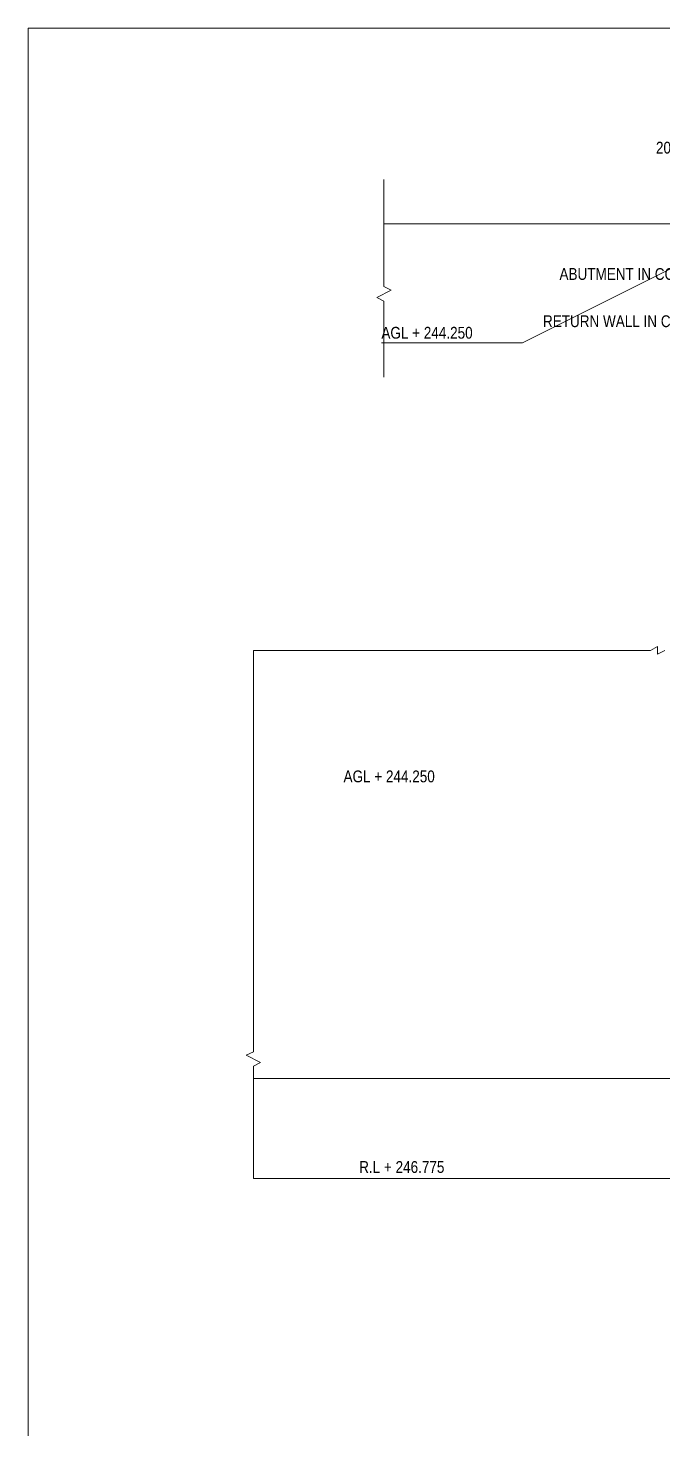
# Model space of a CAD drawing. Header units: millimetres. Extents: x 558951 to 630610, y 36244 to 87601.
# Drawn here: x 558951 to 572413, y 57892 to 87601 of the extents above; entities that cross this region are included whole.
import ezdxf

# ---------------------------------------------------------------- set-up
doc = ezdxf.new("R2010")
doc.units = ezdxf.units.MM
doc.header["$LTSCALE"] = 300
doc.header["$MEASUREMENT"] = 0
doc.linetypes.add('CENTER', pattern=[2, 1.25, -0.25, 0.25, -0.25])
doc.layers.add('MAIN', color=7, linetype='Continuous')
doc.styles.add('ARIAL NARROW', font='ARIALN.TTF', dxfattribs={"height": 250})

msp = doc.modelspace()

# ---------------------------------------------------------------- linework, layer by layer
at = {"color": 0, "linetype": 'ByBlock', "lineweight": 13}
for p, q in [((574140, 83451.3), (566497.5, 83451.3)), ((569437.4, 80926.3), (574487.4, 83451.3)), ((563730.4, 65583.7), (563730.5, 63203.3)), ((591334.5, 65327.8), (563730.5, 65326.8)), ((563730.5, 63203.3), (563731, 63202.8))]:
    msp.add_line(p, q, dxfattribs=at)
at = {"color": 0, "lineweight": 13}
msp.add_line((569437.4, 80926.3), (566445.1, 80926.3), dxfattribs=at)
at = {"color": 0, "linetype": 'ByBlock', "lineweight": 13}
for centre, start, end in [((566497.5, 83450.8), 90, 180), ((566497.6, 80926.8), 180.00036, 270)]:
    msp.add_arc(centre, 0.5, start, end, dxfattribs=at)
at = {"layer": 'MAIN', "color": 0, "lineweight": 13}
for p, q in [((558951.3, 87600.6), (630609.8, 87600.6)), ((566345.3, 81885.4), (566648.8, 82040)), ((566648.8, 82040), (566497, 82117.3)), ((566345.3, 81885.2), (566497.1, 81807.9)), ((566497.1, 81807.9), (566497.1, 80194)), ((563730.5, 74396.9), (572150.3, 74397.3)), ((572150.3, 74397.3), (572300.3, 74485.9)), ((572300.3, 74485.9), (572300.3, 74320.8)), ((572300.3, 74320.8), (572450.3, 74397.3)), ((563578.8, 65815.7), (563730.5, 65893)), ((563882.2, 65661.1), (563578.8, 65815.7)), ((563882.2, 65660.9), (563730.4, 65583.7))]:
    msp.add_line(p, q, dxfattribs=at)
at = {"layer": 'MAIN', "color": 0, "linetype": 'ByBlock', "lineweight": 13}
for p, q in [((558951.3, 87600.6), (558951.3, 36244.1)), ((566497, 82117.3), (566497, 84387.5)), ((563730.5, 74396.9), (563730.5, 65893)), ((563730.5, 65326.8), (566730.5, 65326.8))]:
    msp.add_line(p, q, dxfattribs=at)
at = {"layer": 'MAIN', "color": 0, "linetype": 'CENTER', "lineweight": 13}
for p, q in [((604984.9, 63203.1), (563731, 63201.8)), ((563731, 63202.8), (604984.4, 63202.1))]:
    msp.add_line(p, q, dxfattribs=at)

# ---------------------------------------------------------------- texts
at = {"layer": 'MAIN', "color": 0, "lineweight": 13, "style": 'ARIAL NARROW'}
for p in [(566442.9, 81013.3), (565640.5, 71605.8)]:
    msp.add_text('AGL + 244.250', height=250, dxfattribs=at).set_placement(p)
msp.add_text('R.L + 246.775', height=250, rotation=360, dxfattribs=at).set_placement((565972, 63322.3))
at = {"layer": 'MAIN', "color": 0, "lineweight": 13, "char_height": 250, "style": 'ARIAL NARROW'}
for s, insert, attachment_point in [('20 MM THICK EXPANSION JOINT', (572264.3, 85061.6), 4), ('ABUTMENT IN CC M15', (573289.3, 82382.8), 6), ('RETURN WALL IN CC M15', (569869.8, 81381.4), 4)]:
    msp.add_mtext(s, dxfattribs=dict(at, insert=insert, attachment_point=attachment_point))

doc.saveas('drawing.dxf')
